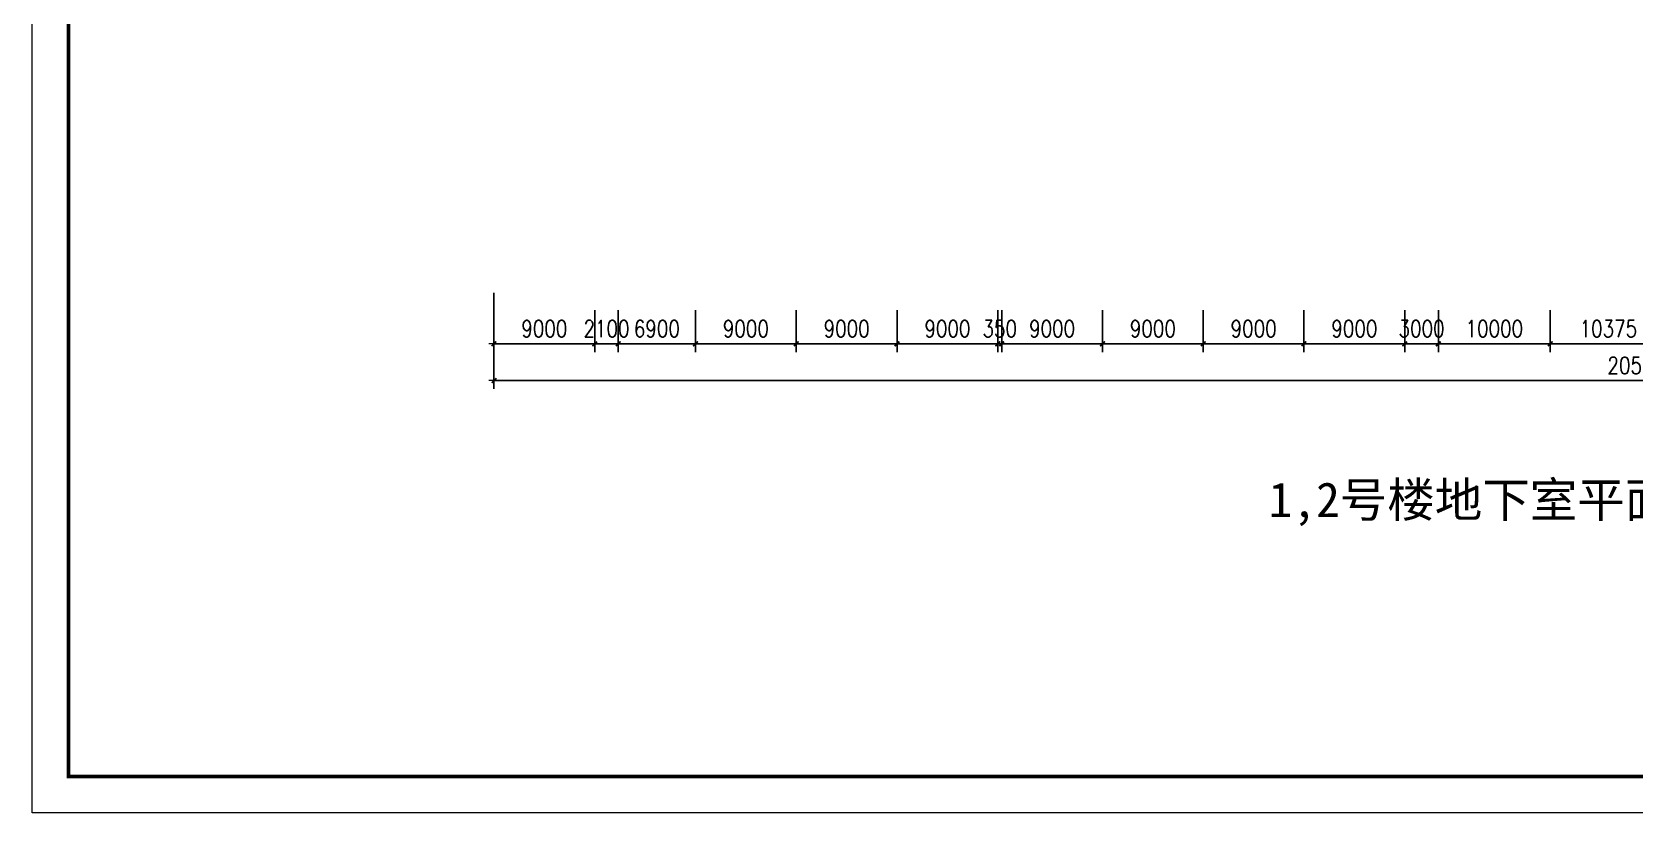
# Model space of a CAD drawing. Extents: x 5719244 to 11985375, y 1211094 to 3157953.
# Drawn here: x 6434212 to 6577379, y 1482410 to 1552199 of the extents above; entities that cross this region are included whole.
import ezdxf

# ---------------------------------------------------------------- set-up
doc = ezdxf.new("R2010")
doc.units = 0
doc.header["$LTSCALE"] = 500
doc.header["$MEASUREMENT"] = 0
doc.layers.get('0').update_dxf_attribs({"linetype": 'CONTINUOUS', "lineweight": 0})
doc.layers.get('DEFPOINTS').update_dxf_attribs({"linetype": 'CONTINUOUS', "lineweight": 0})
doc.layers.add('PUB_DIM', color=3, linetype='CONTINUOUS', lineweight=0)
doc.styles.add('DIM_FONT', font='SIMPLEX.shx', dxfattribs={"width": 0.8})
doc.styles.add('HTT', font='simhei_0.ttf')
doc.dimstyles.new('DIMN300-X', dxfattribs={"dimscale": 3, "dimtxt": 500, "dimasz": 1, "dimexe": 250, "dimexo": 0, "dimgap": 200, "dimtad": 1, "dimdec": 0, "dimzin": 0, "dimdsep": 46, "dimtxsty": 'DIM_FONT', "dimblk": '_DIMX', "dimblk1": '_DIMX', "dimblk2": '_DIMX', "dimsah": 1, "dimcen": 0, "dimdle": 187.057091, "dimclrd": 3, "dimclre": 3, "dimclrt": 7, "dimadec": 0, "dimazin": 0, "dimtfac": 2.166667, "dimtdec": 0, "dimtix": 1, "dimtmove": 2, "dimatfit": 3, "dimldrblk": '_DIMX', "dimfxl": 1, "dimtolj": 1, "dimtzin": 0, "dimarcsym": 0})

# ---------------------------------------------------------------- blocks, each defined once
blk = doc.blocks.new('_DIMX')
blk.add_line((-150, 0), (150, 0))
at = {"const_width": 50}
blk.add_lwpolyline([(-70, -70), (70, 70)], dxfattribs=at)
blk = doc.blocks.new('*D358')
at = {"layer": 'DEFPOINTS', "color": 0, "transparency": 16777216}
for p in [(6475469, 1528899), (6680544, 1528899), (6680544, 1521053)]:
    blk.add_point(p, dxfattribs=at)
at = {"layer": 'PUB_DIM', "color": 3, "lineweight": -2, "transparency": 16777216}
for p, q in [((6475469, 1528899), (6475469, 1520303)), ((6680544, 1528899), (6680544, 1520303)), ((6475472, 1521053), (6680541, 1521053))]:
    blk.add_line(p, q, dxfattribs=at)
at = {"layer": 'PUB_DIM', "color": 3, "lineweight": -2, "transparency": 16777216, "xscale": 3, "yscale": 3, "zscale": 3, "rotation": 180}
blk.add_blockref('_DIMX', (6475469, 1521053), dxfattribs=at)
at = {"layer": 'PUB_DIM', "color": 3, "lineweight": -2, "transparency": 16777216, "xscale": 3, "yscale": 3, "zscale": 3}
blk.add_blockref('_DIMX', (6680544, 1521053), dxfattribs=at)
at = {"layer": 'PUB_DIM', "color": 7, "transparency": 16777216, "insert": (6578007, 1522403), "char_height": 1500, "attachment_point": 5, "style": 'DIM_FONT'}
blk.add_mtext('\\A1;205075', dxfattribs=at)
blk = doc.blocks.new('*D387')
at = {"layer": 'DEFPOINTS', "color": 0, "transparency": 16777216}
for p in [(6486569, 1527337), (6493469, 1527337), (6486569, 1524337)]:
    blk.add_point(p, dxfattribs=at)
at = {"layer": 'PUB_DIM', "color": 3, "lineweight": -2, "transparency": 16777216}
for p, q in [((6486569, 1527337), (6486569, 1523587)), ((6493469, 1527337), (6493469, 1523587)), ((6493466, 1524337), (6486572, 1524337))]:
    blk.add_line(p, q, dxfattribs=at)
at = {"layer": 'PUB_DIM', "color": 3, "lineweight": -2, "transparency": 16777216, "xscale": 3, "yscale": 3, "zscale": 3, "rotation": 180}
blk.add_blockref('_DIMX', (6486569, 1524337), dxfattribs=at)
at = {"layer": 'PUB_DIM', "color": 3, "lineweight": -2, "transparency": 16777216, "xscale": 3, "yscale": 3, "zscale": 3}
blk.add_blockref('_DIMX', (6493469, 1524337), dxfattribs=at)
at = {"layer": 'PUB_DIM', "color": 7, "transparency": 16777216, "insert": (6490019, 1525687), "char_height": 1500, "attachment_point": 5, "style": 'DIM_FONT'}
blk.add_mtext('\\A1;6900', dxfattribs=at)
blk = doc.blocks.new('*D390')
at = {"layer": 'DEFPOINTS', "color": 0, "transparency": 16777216}
for p in [(6475469, 1527337), (6484469, 1527337), (6475469, 1524337)]:
    blk.add_point(p, dxfattribs=at)
at = {"layer": 'PUB_DIM', "color": 3, "lineweight": -2, "transparency": 16777216}
for p, q in [((6475469, 1527337), (6475469, 1523587)), ((6484469, 1527337), (6484469, 1523587)), ((6484466, 1524337), (6475472, 1524337))]:
    blk.add_line(p, q, dxfattribs=at)
at = {"layer": 'PUB_DIM', "color": 3, "lineweight": -2, "transparency": 16777216, "xscale": 3, "yscale": 3, "zscale": 3, "rotation": 180}
blk.add_blockref('_DIMX', (6475469, 1524337), dxfattribs=at)
at = {"layer": 'PUB_DIM', "color": 3, "lineweight": -2, "transparency": 16777216, "xscale": 3, "yscale": 3, "zscale": 3}
blk.add_blockref('_DIMX', (6484469, 1524337), dxfattribs=at)
at = {"layer": 'PUB_DIM', "color": 7, "transparency": 16777216, "insert": (6479969, 1525687), "char_height": 1500, "attachment_point": 5, "style": 'DIM_FONT'}
blk.add_mtext('\\A1;9000', dxfattribs=at)
blk = doc.blocks.new('*D391')
at = {"layer": 'DEFPOINTS', "color": 0, "transparency": 16777216}
for p in [(6484469, 1527337), (6486569, 1527337), (6484469, 1524337)]:
    blk.add_point(p, dxfattribs=at)
at = {"layer": 'PUB_DIM', "color": 3, "lineweight": -2, "transparency": 16777216}
for p, q in [((6484469, 1527337), (6484469, 1523587)), ((6486569, 1527337), (6486569, 1523587)), ((6484466, 1524337), (6484463, 1524337)), ((6486569, 1524337), (6484469, 1524337)), ((6486572, 1524337), (6486575, 1524337))]:
    blk.add_line(p, q, dxfattribs=at)
at = {"layer": 'PUB_DIM', "color": 3, "lineweight": -2, "transparency": 16777216, "xscale": 3, "yscale": 3, "zscale": 3}
blk.add_blockref('_DIMX', (6484469, 1524337), dxfattribs=at)
at = {"layer": 'PUB_DIM', "color": 3, "lineweight": -2, "transparency": 16777216, "xscale": 3, "yscale": 3, "zscale": 3, "rotation": 180}
blk.add_blockref('_DIMX', (6486569, 1524337), dxfattribs=at)
at = {"layer": 'PUB_DIM', "color": 7, "transparency": 16777216, "insert": (6485519, 1525687), "char_height": 1500, "attachment_point": 5, "style": 'DIM_FONT'}
blk.add_mtext('\\A1;2100', dxfattribs=at)
blk = doc.blocks.new('*D396')
at = {"layer": 'DEFPOINTS', "color": 0, "transparency": 16777216}
for p in [(6569819, 1527337), (6580194, 1527337), (6569819, 1524337)]:
    blk.add_point(p, dxfattribs=at)
at = {"layer": 'PUB_DIM', "color": 3, "lineweight": -2, "transparency": 16777216}
for p, q in [((6569819, 1527337), (6569819, 1523587)), ((6580194, 1527337), (6580194, 1523587)), ((6580191, 1524337), (6569822, 1524337))]:
    blk.add_line(p, q, dxfattribs=at)
at = {"layer": 'PUB_DIM', "color": 3, "lineweight": -2, "transparency": 16777216, "xscale": 3, "yscale": 3, "zscale": 3, "rotation": 180}
blk.add_blockref('_DIMX', (6569819, 1524337), dxfattribs=at)
at = {"layer": 'PUB_DIM', "color": 3, "lineweight": -2, "transparency": 16777216, "xscale": 3, "yscale": 3, "zscale": 3}
blk.add_blockref('_DIMX', (6580194, 1524337), dxfattribs=at)
at = {"layer": 'PUB_DIM', "color": 7, "transparency": 16777216, "insert": (6575007, 1525687), "char_height": 1500, "attachment_point": 5, "style": 'DIM_FONT'}
blk.add_mtext('\\A1;10375', dxfattribs=at)
blk = doc.blocks.new('*D397')
at = {"layer": 'DEFPOINTS', "color": 0, "transparency": 16777216}
for p in [(6529819, 1527337), (6538819, 1527337), (6529819, 1524337)]:
    blk.add_point(p, dxfattribs=at)
at = {"layer": 'PUB_DIM', "color": 3, "lineweight": -2, "transparency": 16777216}
for p, q in [((6529819, 1527337), (6529819, 1523587)), ((6538819, 1527337), (6538819, 1523587)), ((6538816, 1524337), (6529822, 1524337))]:
    blk.add_line(p, q, dxfattribs=at)
at = {"layer": 'PUB_DIM', "color": 3, "lineweight": -2, "transparency": 16777216, "xscale": 3, "yscale": 3, "zscale": 3, "rotation": 180}
blk.add_blockref('_DIMX', (6529819, 1524337), dxfattribs=at)
at = {"layer": 'PUB_DIM', "color": 3, "lineweight": -2, "transparency": 16777216, "xscale": 3, "yscale": 3, "zscale": 3}
blk.add_blockref('_DIMX', (6538819, 1524337), dxfattribs=at)
at = {"layer": 'PUB_DIM', "color": 7, "transparency": 16777216, "insert": (6534319, 1525687), "char_height": 1500, "attachment_point": 5, "style": 'DIM_FONT'}
blk.add_mtext('\\A1;9000', dxfattribs=at)
blk = doc.blocks.new('*D398')
at = {"layer": 'DEFPOINTS', "color": 0, "transparency": 16777216}
for p in [(6502469, 1527337), (6511469, 1527337), (6502469, 1524337)]:
    blk.add_point(p, dxfattribs=at)
at = {"layer": 'PUB_DIM', "color": 3, "lineweight": -2, "transparency": 16777216}
for p, q in [((6502469, 1527337), (6502469, 1523587)), ((6511469, 1527337), (6511469, 1523587)), ((6511466, 1524337), (6502472, 1524337))]:
    blk.add_line(p, q, dxfattribs=at)
at = {"layer": 'PUB_DIM', "color": 3, "lineweight": -2, "transparency": 16777216, "xscale": 3, "yscale": 3, "zscale": 3, "rotation": 180}
blk.add_blockref('_DIMX', (6502469, 1524337), dxfattribs=at)
at = {"layer": 'PUB_DIM', "color": 3, "lineweight": -2, "transparency": 16777216, "xscale": 3, "yscale": 3, "zscale": 3}
blk.add_blockref('_DIMX', (6511469, 1524337), dxfattribs=at)
at = {"layer": 'PUB_DIM', "color": 7, "transparency": 16777216, "insert": (6506969, 1525687), "char_height": 1500, "attachment_point": 5, "style": 'DIM_FONT'}
blk.add_mtext('\\A1;9000', dxfattribs=at)
blk = doc.blocks.new('*D399')
at = {"layer": 'DEFPOINTS', "color": 0, "transparency": 16777216}
for p in [(6493469, 1527337), (6502469, 1527337), (6493469, 1524337)]:
    blk.add_point(p, dxfattribs=at)
at = {"layer": 'PUB_DIM', "color": 3, "lineweight": -2, "transparency": 16777216}
for p, q in [((6493469, 1527337), (6493469, 1523587)), ((6502469, 1527337), (6502469, 1523587)), ((6502466, 1524337), (6493472, 1524337))]:
    blk.add_line(p, q, dxfattribs=at)
at = {"layer": 'PUB_DIM', "color": 3, "lineweight": -2, "transparency": 16777216, "xscale": 3, "yscale": 3, "zscale": 3, "rotation": 180}
blk.add_blockref('_DIMX', (6493469, 1524337), dxfattribs=at)
at = {"layer": 'PUB_DIM', "color": 3, "lineweight": -2, "transparency": 16777216, "xscale": 3, "yscale": 3, "zscale": 3}
blk.add_blockref('_DIMX', (6502469, 1524337), dxfattribs=at)
at = {"layer": 'PUB_DIM', "color": 7, "transparency": 16777216, "insert": (6497969, 1525687), "char_height": 1500, "attachment_point": 5, "style": 'DIM_FONT'}
blk.add_mtext('\\A1;9000', dxfattribs=at)
blk = doc.blocks.new('*D400')
at = {"layer": 'DEFPOINTS', "color": 0, "transparency": 16777216}
for p in [(6520469, 1527337), (6520819, 1527337), (6520469, 1524337)]:
    blk.add_point(p, dxfattribs=at)
at = {"layer": 'PUB_DIM', "color": 3, "lineweight": -2, "transparency": 16777216}
for p, q in [((6520469, 1527337), (6520469, 1523587)), ((6520819, 1527337), (6520819, 1523587)), ((6520466, 1524337), (6520463, 1524337)), ((6520819, 1524337), (6520469, 1524337)), ((6520822, 1524337), (6520825, 1524337))]:
    blk.add_line(p, q, dxfattribs=at)
at = {"layer": 'PUB_DIM', "color": 3, "lineweight": -2, "transparency": 16777216, "xscale": 3, "yscale": 3, "zscale": 3}
blk.add_blockref('_DIMX', (6520469, 1524337), dxfattribs=at)
at = {"layer": 'PUB_DIM', "color": 3, "lineweight": -2, "transparency": 16777216, "xscale": 3, "yscale": 3, "zscale": 3, "rotation": 180}
blk.add_blockref('_DIMX', (6520819, 1524337), dxfattribs=at)
at = {"layer": 'PUB_DIM', "color": 7, "transparency": 16777216, "insert": (6520644, 1525687), "char_height": 1500, "attachment_point": 5, "style": 'DIM_FONT'}
blk.add_mtext('\\A1;350', dxfattribs=at)
blk = doc.blocks.new('*D401')
at = {"layer": 'DEFPOINTS', "color": 0, "transparency": 16777216}
for p in [(6511469, 1527337), (6520469, 1527337), (6511469, 1524337)]:
    blk.add_point(p, dxfattribs=at)
at = {"layer": 'PUB_DIM', "color": 3, "lineweight": -2, "transparency": 16777216}
for p, q in [((6511469, 1527337), (6511469, 1523587)), ((6520469, 1527337), (6520469, 1523587)), ((6520466, 1524337), (6511472, 1524337))]:
    blk.add_line(p, q, dxfattribs=at)
at = {"layer": 'PUB_DIM', "color": 3, "lineweight": -2, "transparency": 16777216, "xscale": 3, "yscale": 3, "zscale": 3, "rotation": 180}
blk.add_blockref('_DIMX', (6511469, 1524337), dxfattribs=at)
at = {"layer": 'PUB_DIM', "color": 3, "lineweight": -2, "transparency": 16777216, "xscale": 3, "yscale": 3, "zscale": 3}
blk.add_blockref('_DIMX', (6520469, 1524337), dxfattribs=at)
at = {"layer": 'PUB_DIM', "color": 7, "transparency": 16777216, "insert": (6515969, 1525687), "char_height": 1500, "attachment_point": 5, "style": 'DIM_FONT'}
blk.add_mtext('\\A1;9000', dxfattribs=at)
blk = doc.blocks.new('*D402')
at = {"layer": 'DEFPOINTS', "color": 0, "transparency": 16777216}
for p in [(6520819, 1527337), (6529819, 1527337), (6520819, 1524337)]:
    blk.add_point(p, dxfattribs=at)
at = {"layer": 'PUB_DIM', "color": 3, "lineweight": -2, "transparency": 16777216}
for p, q in [((6520819, 1527337), (6520819, 1523587)), ((6529819, 1527337), (6529819, 1523587)), ((6529816, 1524337), (6520822, 1524337))]:
    blk.add_line(p, q, dxfattribs=at)
at = {"layer": 'PUB_DIM', "color": 3, "lineweight": -2, "transparency": 16777216, "xscale": 3, "yscale": 3, "zscale": 3, "rotation": 180}
blk.add_blockref('_DIMX', (6520819, 1524337), dxfattribs=at)
at = {"layer": 'PUB_DIM', "color": 3, "lineweight": -2, "transparency": 16777216, "xscale": 3, "yscale": 3, "zscale": 3}
blk.add_blockref('_DIMX', (6529819, 1524337), dxfattribs=at)
at = {"layer": 'PUB_DIM', "color": 7, "transparency": 16777216, "insert": (6525319, 1525687), "char_height": 1500, "attachment_point": 5, "style": 'DIM_FONT'}
blk.add_mtext('\\A1;9000', dxfattribs=at)
blk = doc.blocks.new('*D403')
at = {"layer": 'DEFPOINTS', "color": 0, "transparency": 16777216}
for p in [(6547819, 1527337), (6556819, 1527337), (6547819, 1524337)]:
    blk.add_point(p, dxfattribs=at)
at = {"layer": 'PUB_DIM', "color": 3, "lineweight": -2, "transparency": 16777216}
for p, q in [((6547819, 1527337), (6547819, 1523587)), ((6556819, 1527337), (6556819, 1523587)), ((6556816, 1524337), (6547822, 1524337))]:
    blk.add_line(p, q, dxfattribs=at)
at = {"layer": 'PUB_DIM', "color": 3, "lineweight": -2, "transparency": 16777216, "xscale": 3, "yscale": 3, "zscale": 3, "rotation": 180}
blk.add_blockref('_DIMX', (6547819, 1524337), dxfattribs=at)
at = {"layer": 'PUB_DIM', "color": 3, "lineweight": -2, "transparency": 16777216, "xscale": 3, "yscale": 3, "zscale": 3}
blk.add_blockref('_DIMX', (6556819, 1524337), dxfattribs=at)
at = {"layer": 'PUB_DIM', "color": 7, "transparency": 16777216, "insert": (6552319, 1525687), "char_height": 1500, "attachment_point": 5, "style": 'DIM_FONT'}
blk.add_mtext('\\A1;9000', dxfattribs=at)
blk = doc.blocks.new('*D404')
at = {"layer": 'DEFPOINTS', "color": 0, "transparency": 16777216}
for p in [(6538819, 1527337), (6547819, 1527337), (6538819, 1524337)]:
    blk.add_point(p, dxfattribs=at)
at = {"layer": 'PUB_DIM', "color": 3, "lineweight": -2, "transparency": 16777216}
for p, q in [((6538819, 1527337), (6538819, 1523587)), ((6547819, 1527337), (6547819, 1523587)), ((6547816, 1524337), (6538822, 1524337))]:
    blk.add_line(p, q, dxfattribs=at)
at = {"layer": 'PUB_DIM', "color": 3, "lineweight": -2, "transparency": 16777216, "xscale": 3, "yscale": 3, "zscale": 3, "rotation": 180}
blk.add_blockref('_DIMX', (6538819, 1524337), dxfattribs=at)
at = {"layer": 'PUB_DIM', "color": 3, "lineweight": -2, "transparency": 16777216, "xscale": 3, "yscale": 3, "zscale": 3}
blk.add_blockref('_DIMX', (6547819, 1524337), dxfattribs=at)
at = {"layer": 'PUB_DIM', "color": 7, "transparency": 16777216, "insert": (6543319, 1525687), "char_height": 1500, "attachment_point": 5, "style": 'DIM_FONT'}
blk.add_mtext('\\A1;9000', dxfattribs=at)
blk = doc.blocks.new('*D405')
at = {"layer": 'DEFPOINTS', "color": 0, "transparency": 16777216}
for p in [(6559819, 1527337), (6569819, 1527337), (6559819, 1524337)]:
    blk.add_point(p, dxfattribs=at)
at = {"layer": 'PUB_DIM', "color": 3, "lineweight": -2, "transparency": 16777216}
for p, q in [((6559819, 1527337), (6559819, 1523587)), ((6569819, 1527337), (6569819, 1523587)), ((6569816, 1524337), (6559822, 1524337))]:
    blk.add_line(p, q, dxfattribs=at)
at = {"layer": 'PUB_DIM', "color": 3, "lineweight": -2, "transparency": 16777216, "xscale": 3, "yscale": 3, "zscale": 3, "rotation": 180}
blk.add_blockref('_DIMX', (6559819, 1524337), dxfattribs=at)
at = {"layer": 'PUB_DIM', "color": 3, "lineweight": -2, "transparency": 16777216, "xscale": 3, "yscale": 3, "zscale": 3}
blk.add_blockref('_DIMX', (6569819, 1524337), dxfattribs=at)
at = {"layer": 'PUB_DIM', "color": 7, "transparency": 16777216, "insert": (6564819, 1525687), "char_height": 1500, "attachment_point": 5, "style": 'DIM_FONT'}
blk.add_mtext('\\A1;10000', dxfattribs=at)
blk = doc.blocks.new('*D406')
at = {"layer": 'DEFPOINTS', "color": 0, "transparency": 16777216}
for p in [(6556819, 1527337), (6559819, 1527337), (6556819, 1524337)]:
    blk.add_point(p, dxfattribs=at)
at = {"layer": 'PUB_DIM', "color": 3, "lineweight": -2, "transparency": 16777216}
for p, q in [((6556819, 1527337), (6556819, 1523587)), ((6559819, 1527337), (6559819, 1523587)), ((6556816, 1524337), (6556813, 1524337)), ((6559819, 1524337), (6556819, 1524337)), ((6559822, 1524337), (6559825, 1524337))]:
    blk.add_line(p, q, dxfattribs=at)
at = {"layer": 'PUB_DIM', "color": 3, "lineweight": -2, "transparency": 16777216, "xscale": 3, "yscale": 3, "zscale": 3}
blk.add_blockref('_DIMX', (6556819, 1524337), dxfattribs=at)
at = {"layer": 'PUB_DIM', "color": 3, "lineweight": -2, "transparency": 16777216, "xscale": 3, "yscale": 3, "zscale": 3, "rotation": 180}
blk.add_blockref('_DIMX', (6559819, 1524337), dxfattribs=at)
at = {"layer": 'PUB_DIM', "color": 7, "transparency": 16777216, "insert": (6558319, 1525687), "char_height": 1500, "attachment_point": 5, "style": 'DIM_FONT'}
blk.add_mtext('\\A1;3000', dxfattribs=at)

msp = doc.modelspace()

# ---------------------------------------------------------------- linework, layer by layer
at = {"color": 4}
msp.add_lwpolyline([(6434211.9, 1482409.7), (6434211.9, 1675543.1), (6707655, 1675543.1), (6707655, 1482409.7)], close=True, dxfattribs=at)
at = {"color": 4, "const_width": 325.1}
msp.add_lwpolyline([(6437463.3, 1485661.1), (6704403.6, 1485661.1), (6704403.6, 1672291.7), (6437463.3, 1672291.7)], close=True, dxfattribs=at)

# ---------------------------------------------------------------- texts
at = {"color": 7, "linetype": 'Continuous', "style": 'HTT'}
msp.add_text('1,2号楼地下室平面图', height=3110.4, dxfattribs=at).set_placement((6544667.6, 1508849.2))

# ---------------------------------------------------------------- dimensions: what is measured, and where the dimension line sits
at = {"layer": 'PUB_DIM'}
dim = msp.add_linear_dim(base=(6680544.2, 1521053.3), p1=(6475469.2, 1528898.9), p2=(6680544.2, 1528898.9), dimstyle='DIMN300-X', dxfattribs=at)
dim.commit()
dim.dimension.update_dxf_attribs({"geometry": '*D358', "text_midpoint": (6578006.7, 1522403.3)})
for p1, p2, picture, middle in [((6484469.2, 1527337.2), (6475469.2, 1527337.2), '*D390', (6479969.2, 1525687.2)), ((6486569.2, 1527337.2), (6484469.2, 1527337.2), '*D391', (6485519.2, 1525687.2)), ((6493469.2, 1527337.2), (6486569.2, 1527337.2), '*D387', (6490019.2, 1525687.2)), ((6502469.2, 1527337.2), (6493469.2, 1527337.2), '*D399', (6497969.2, 1525687.2)), ((6511469.2, 1527337.2), (6502469.2, 1527337.2), '*D398', (6506969.2, 1525687.2)), ((6520469.2, 1527337.2), (6511469.2, 1527337.2), '*D401', (6515969.2, 1525687.2)), ((6520819.2, 1527337.2), (6520469.2, 1527337.2), '*D400', (6520644.2, 1525687.2)), ((6529819.2, 1527337.2), (6520819.2, 1527337.2), '*D402', (6525319.2, 1525687.2)), ((6538819.2, 1527337.2), (6529819.2, 1527337.2), '*D397', (6534319.2, 1525687.2)), ((6547819.2, 1527337.2), (6538819.2, 1527337.2), '*D404', (6543319.2, 1525687.2)), ((6556819.2, 1527337.2), (6547819.2, 1527337.2), '*D403', (6552319.2, 1525687.2)), ((6559819.2, 1527337.2), (6556819.2, 1527337.2), '*D406', (6558319.2, 1525687.2)), ((6569819.2, 1527337.2), (6559819.2, 1527337.2), '*D405', (6564819.2, 1525687.2)), ((6580194.2, 1527337.2), (6569819.2, 1527337.2), '*D396', (6575006.7, 1525687.2))]:
    dim = msp.add_aligned_dim(p1=p1, p2=p2, distance=3000, dimstyle='DIMN300-X', dxfattribs=at)
    dim.commit()
    dim.dimension.update_dxf_attribs({"geometry": picture, "text_midpoint": middle})

doc.saveas('drawing.dxf')
